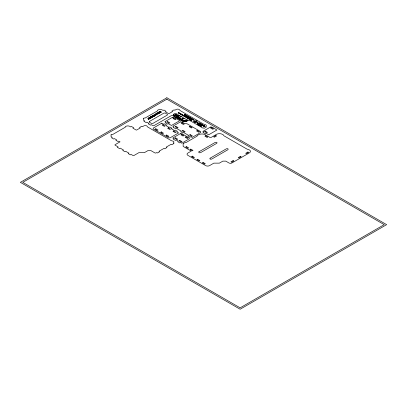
<?xml version="1.0" encoding="UTF-8"?>
<svg xmlns="http://www.w3.org/2000/svg" width="407" height="407" viewBox="0 0 407 407"><rect width="100%" height="100%" fill="white"/><g stroke="black" fill="none" stroke-linecap="round" stroke-linejoin="round"><path stroke-width="0.61" d="M198.682 124.567L198.611 124.939L199.15 124.491M181.196 114.504L181.812 114.352M182.143 115.049L182.753 114.896M184.671 114.932L185.282 114.779M190.451 119.846L191.061 119.699M192.369 119.378L192.979 119.226M178.642 113.019L179.217 113.171L179.263 112.887M182.819 115.446L183.715 115.4L182.931 115.817M187.556 118.178L188.151 118.015M179.253 113.38L179.869 113.232M188.278 117.013L188.889 116.865M179.36 113.07L179.263 113.573M180.647 113.751L180.067 114.026L180.52 113.762M181.293 114.148L180.728 114.408L181.181 114.143M187.454 116.102L186.874 116.377L187.327 116.112M189.245 118.742L188.68 118.997L189.133 118.732M191.895 120.243L191.315 120.518L191.768 120.253M160.251 111.874L159.681 112.22L159.198 111.94L160.216 111.63M190.837 118.422L190.4 118.208M185.099 116.356L184.753 116.565M186.752 115.751L186.421 115.949M188.365 116.661L188.019 116.87M187.642 117.821L187.291 118.03M189.881 119.114L189.535 119.322M190.69 118.071L191.122 118.254M178.597 112.937L179.268 113.049M198.392 124.094L197.69 124.003M186.889 117.445L186.442 117.704L186.996 117.282M192.038 118.864L191.611 119.109L192.14 118.671M200.727 125.717L200.707 126.084L201.424 126.002M204.711 126.129L204.146 126.007M186.472 117.211L186.03 117.47L186.899 117.297M191.641 118.615L191.198 118.875L192.068 118.702M184.269 116.28L184.905 116.392M185.938 115.664L186.574 115.776M187.535 116.585L188.171 116.702M186.808 117.745L187.449 117.862M189.046 119.037L189.687 119.154M178.195 112.8L178.866 112.413M188.843 117.369L189.586 117.023L188.945 117.394M189.738 119.465L190.481 119.119L189.84 119.49M204.339 126.379L204.004 126.455L204.421 126.414M182.178 114.906C182.214 116.01 183.501 114.291 182.275 114.932M201.358 125.956L201.348 125.595L200.656 125.677A0.539 0.31 0 0 0 200.539 126.114A0.539 0.31 0 0 0 201.358 126.078M190.532 119.678C190.267 120.793 192.007 119.18 190.583 119.729M148.855 119.246L148.199 119.317L149.221 119.073L147.761 118.356L148.906 119.032M181.771 114.621L181.359 114.754L181.97 114.535L181.588 114.255L181.207 114.616M182.707 115.171L182.265 115.293M185.236 115.054C185.653 115.161 184.432 114.006 184.793 115.171M186.019 115.135L185.19 115.405M191.025 119.963L190.466 119.963M192.933 119.5L192.684 119.582M160.093 112.174L159.849 112.317L160.307 112.805L158.842 111.961C159.056 111.243 161.086 111.284 160.399 111.981A1.079 0.621 0 0 1 160.943 111.976L161.599 112.057L160.602 112.108A0.743 0.427 0 0 0 160.348 112.098M184.885 114.403L184.173 114.815M183.465 115.456L182.707 115.507L183.445 115.227M184.976 116.351L184.625 116.555M186.645 115.736L186.085 115.863M188.243 116.656L187.892 116.86M187.52 117.816L186.93 117.928M188.207 118.193C186.472 119.302 189.586 117.013 187.49 118.32M186.528 121.001L187.836 120.248L184.452 120.716L185.724 121.215L186.462 121.032M189.759 119.114L189.367 119.317M193.656 119.47L192.872 119.841L193.976 119.419M194.007 121.968L194.887 121.459M195.268 121.24L196.143 120.731M194.831 121.932L195.711 121.423M196.088 121.205L196.968 120.696M194.292 122.639L195.172 122.131M195.548 121.912L196.428 121.403M195.111 122.604L195.991 122.095M196.372 121.876L197.253 121.372M199.806 123.977L200.539 123.555L201.058 123.784L200.529 123.479L199.674 123.972L200.208 124.277M200.493 124.374C202.386 123.418 201.058 125.153 200.361 124.369L201.455 124.013A0.544 0.315 0 0 1 201.607 124.155M202.35 125.448L203.073 124.949L202.218 125.442L203.551 125.936L203.882 125.519L203.246 125.687L203.592 125.885C202.966 126.475 205.332 124.634 202.772 125.692M179.334 113.222L180.011 113.273M183.827 115.812L184.503 115.868M184.814 114.367L185.205 114.357M190.644 118.01L191.137 118.116M182.891 115.766L182.85 115.578M179.573 113.584L179.278 113.512M188.594 117.211L188.187 116.992L189.031 116.906M188.843 118.539L188.273 118.763L189.046 118.544M186.106 115.664L186.523 115.812M184.437 116.28L184.854 116.422M187.698 116.585L187.993 116.6M186.976 117.745L187.393 117.893M189.214 119.037L189.631 119.185M192.715 119.638C193.768 118.737 191.748 119.505 192.496 119.617M178.963 113.288L178.632 113.212M181.018 113.899L180.316 114.169L181.09 113.955M191.605 120.014L190.903 120.284L191.616 120.055M182.458 115.573L182.865 115.827L182.585 115.771M187.2 118.31L187.622 118.564L187.312 118.498M186.782 115.593L186.33 115.532M189.891 118.971L189.443 118.91M186.447 115.507L186.716 115.542M184.778 116.122L185.114 116.209M188.044 116.427L188.375 116.519M187.322 117.587L187.652 117.679M189.56 118.885L189.83 118.915M186.416 116.972L185.694 117.272M180.433 113.573C179.177 113.858 180.118 113.446 180.484 113.538M191.529 118.406L190.786 118.635L191.585 118.376M155.372 114.214L156.257 114.448L155.759 114.733L155.489 114.392A2.646 1.526 0 0 0 155.291 114.189M150.6 116.972L151.48 117.206L150.987 117.491L150.717 117.15A2.646 1.526 0 0 0 150.519 116.941M186.905 117.231L186.543 117.018M192.073 118.635L191.728 118.432M184.361 115.827L183.801 115.827L183.755 116.168M188.304 116.453L187.927 116.453M203.902 126.414L203.602 126.241L204.456 125.748L204.853 126.028M197.924 124.14L198.555 123.998L198.123 123.667L197.268 124.16L198.428 123.926M204.467 125.824L204.726 125.987M200.219 123.743L200.615 123.972L200.158 123.779M204.085 126.043L204.365 126.211M185.999 116.717L185.434 117.124M200.386 125.046C201.18 125.453 199.903 125.9 199.654 125.468M198.433 124.425L199.013 124.623L199.232 124.323M184.661 116.148L185.037 116.148M187.205 117.613L187.576 117.613M199.155 124.262L198.006 124.588L199.201 124.293M190.858 118.335L190.842 118.305A1.007 0.58 0 0 0 190.756 118.213A0.748 0.432 0 0 1 190.685 118.127M201.658 125.855A0.534 0.31 0 0 1 201.46 126.033M200.702 125.605A0.534 0.31 0 0 1 201.633 125.671M200.773 125.361A0.544 0.315 0 0 1 200.595 125.544L200.514 125.59A0.549 0.315 0 0 1 199.735 125.61L199.522 125.463L200.615 125.107A0.544 0.315 0 0 1 200.768 125.254M201.607 124.262A0.544 0.315 0 0 1 201.429 124.45L201.353 124.491A0.549 0.315 0 0 1 200.575 124.517M148.82 118.055A0.799 0.458 0 0 1 149.893 117.709A0.799 0.458 0 0 1 150.28 118.381A0.799 0.458 0 0 1 149.069 118.478M149.181 118.406A1.033 0.595 0 0 1 148.804 118.066M158.048 113.294A0.799 0.458 0 0 0 159.259 113.197A0.799 0.458 0 0 0 158.872 112.525A0.799 0.458 0 0 0 157.799 112.871A1.033 0.595 0 0 0 158.16 113.222M152.137 115.832L152.137 116.667L151.216 116.361L152.681 117.206L152.376 116.529L153.892 116.509L152.381 116.377L152.401 115.68L152.137 115.832M111.075 134.859L111.07 136.65L112.291 137.352L111.559 137.775L113.757 139.046L114.489 138.624L116.636 139.86L115.903 140.283L118.101 141.555L118.834 141.127L120.034 141.824L115.15 144.643A0.692 0.397 0 0 0 115.15 145.207L118.055 146.886L117.323 147.309L119.521 148.575L120.253 148.153L123.469 150.01L122.736 150.432L124.934 151.704L125.666 151.282L128.917 153.159L128.185 153.581L130.382 154.848L131.115 154.426L132.977 155.499A0.692 0.397 0 0 0 133.954 155.499L138.838 152.681L144.358 152.681L147.965 150.6L150.895 150.6L154.802 152.854A1.038 0.6 0 0 0 156.268 152.854L156.781 152.559L157.514 152.981L159.712 151.709L158.979 151.287L164.036 148.367L164.769 148.789L166.967 147.522L166.234 147.1L171.062 144.312L171.795 144.734L173.993 143.468L173.26 143.04A2.244 1.297 0 0 0 173.26 141.209L171.439 140.72L147.71 127.025L146.866 125.972A2.244 1.297 0 0 0 143.691 125.972L142.43 126.699L141.697 126.277L139.499 127.544L140.232 127.971L136.772 129.965A0.519 0.3 0 0 1 136.04 129.965L132.957 128.185L133.689 127.762L131.492 126.496L130.759 126.918L129.874 126.404A2.935 1.694 0 0 0 125.722 126.404L125.188 126.714L125.392 127.157L112.581 134.559L111.808 134.437L111.075 134.859M143.473 118.412L143.468 120.197L144.689 120.904L143.956 121.327L146.154 122.593L146.886 122.171L149.033 123.407L148.301 123.835L150.498 125.102L151.231 124.679L152.452 125.381A1.384 0.799 0 0 0 154.406 125.381L170.843 115.893A1.725 0.997 0 0 1 173.285 115.893L182.784 121.372L186.055 121.698L188.202 120.462A1.038 0.6 0 0 1 189.667 120.462L202.971 128.144L203.459 127.859L204.192 128.281L206.39 127.015L205.657 126.592A2.244 1.297 0 0 0 205.657 124.761L203.836 124.272L180.113 110.572L179.263 109.519A2.244 1.297 0 0 0 176.089 109.519L174.827 110.251L174.094 109.829L171.896 111.096L172.629 111.518L169.17 113.517A0.519 0.3 0 0 1 168.437 113.517L165.354 111.737L166.087 111.315L163.889 110.043L163.156 110.465L162.271 109.956A2.935 1.694 0 0 0 158.12 109.956L157.585 110.261L157.794 110.709L144.978 118.106L144.205 117.989L143.473 118.412M183.165 143.625L183.16 146.408L191.27 151.089L187.851 153.063A2.763 1.597 0 0 0 187.851 155.316L205.677 165.608A2.763 1.597 0 0 0 209.585 165.608L213.858 163.141L219.383 163.136L222.858 161.131L225.788 161.131L228.963 162.963A2.071 1.196 0 0 0 231.893 162.963L249.374 152.869A3.627 2.096 0 0 0 249.374 149.908L246.84 149.008L223.733 135.668L223.377 134.895L222.497 134.386A4.319 2.493 0 0 0 216.6 134.274L211.258 137.357A1.038 0.6 0 0 1 209.793 137.357L204.874 134.513A5.006 2.89 0 0 0 198.418 134.824L197.039 135.617L197.247 136.065L186.121 142.486L185.353 142.364L183.165 143.625M182.906 120.289L182.901 121.164L180.184 119.714L181.792 119.276L182.906 120.289M179.518 117.857C184.157 121.947 182.819 113.594 179.518 117.857M182.214 119.256L183.425 120.33L187.749 120.06L184.569 118.544L182.224 119.22M183.008 118.183L183.379 118.493L184.178 118.295L183.186 117.659L183.013 118.157M149.45 121.444L149.252 122.125L151.694 123.535L152.869 123.418L167.323 115.074L167.521 114.398L165.079 112.988L163.904 113.1L149.45 121.444M198.962 151.791L198.764 152.467L199.344 152.803L200.519 152.686L216.85 143.264L217.048 142.582L216.468 142.247L215.288 142.364L198.962 151.791M210.083 158.211L209.885 158.888L210.465 159.223L211.64 159.112L227.971 149.684L228.169 149.003L227.589 148.667L226.409 148.784L210.083 158.211M173.875 114.123L173.641 114.85L176.19 115.878L177.07 115.451L174.639 113.818L173.875 114.123M173.524 114.988L173.194 115.664L176.572 117.603L177.177 117.109L174.679 115.262L173.524 114.988M199.45 122.975L199.018 123.596L200.147 123.372C198.168 124.522 201.847 122.634 199.145 123.55C200.509 121.993 197.502 124.171 199.45 122.975M178.363 116.209L177.249 116.799L176.272 116.071L177.269 115.583L178.363 116.209M199.929 124.71L199.394 125.392L198.682 124.98L199.929 124.71M202.625 124.69L202.091 125.366L201.373 124.954L202.625 124.69M189.901 117.389C188.527 118.564 191.702 117.201 189.631 117.857L189.901 117.389M199.806 124.74L199.511 125.107L199.165 124.913L199.806 124.74M202.498 124.72L202.208 125.086L201.862 124.888L202.498 124.72M177.462 117.272L176.979 117.796L178.159 118.02L180.021 119.51L181.497 119.154L177.462 117.272M179.497 115.552L178.322 116.748L179.65 117.16L181.217 116.494L179.497 115.552M179.202 115.496L178.505 116.137L174.888 113.706L176.826 113.792L179.202 115.496M187.164 115.812L186.462 116.137L187.164 115.812M166.87 97.761L20.35 182.351L240.13 309.239L386.65 224.649L166.87 97.761M166.87 99.171L22.792 182.351L240.13 307.829L384.208 224.649L166.87 99.171M150.473 116.794L151.165 118.081L151.089 117.613L152.533 117.292L150.473 116.794M152.818 115.44L154.278 116.285L152.818 115.44M153.353 115.125L154.619 116.087L153.658 115.318L155.774 115.42L154.309 114.576L155.276 115.349L153.353 115.125M155.245 114.036L155.937 115.329L155.861 114.86L157.311 114.535L155.245 114.036M157.051 112.993L155.891 113.665L156.547 113.487L158.028 114.118L156.741 113.375L157.051 112.993M161.772 123.184L153.225 128.119L153.225 128.963L168.59 137.836L170.055 137.836L178.602 132.901L176.694 131.797L177.427 131.375L175.229 130.108L174.496 130.53L171.281 128.673L172.013 128.251L169.816 126.984L169.083 127.406L165.832 125.529L166.565 125.102L164.367 123.835L163.634 124.257L161.772 123.184M172.466 117.318L164.896 121.688L166.158 122.415L165.425 122.838L167.623 124.11L168.356 123.682L171.449 125.468L179.752 120.675L174.664 117.74L172.466 117.318M167.623 121.571L166.89 121.993L169.088 123.26L169.821 122.838L167.623 121.571M173.728 118.045L172.995 118.468L175.193 119.734L175.926 119.312L173.728 118.045M155.82 128.77L155.087 129.192L157.285 130.464L158.018 130.037L155.82 128.77M162.902 124.679L162.169 125.102L164.367 126.374L165.1 125.951L162.902 124.679M182.56 114.423L181.659 114.947L182.56 114.423M183.903 115.507L183.267 115.873L183.903 115.507M185.704 116.239L184.803 116.758L185.704 116.239M161.269 131.914L160.536 132.341L162.734 133.608L163.466 133.186L161.269 131.914M168.35 127.829L167.618 128.251L169.816 129.518L170.548 129.095L168.35 127.829M180.398 121.897L172.827 126.267L173.926 126.903L173.194 127.325L175.392 128.592L176.124 128.169L181.385 131.207L180.652 131.629L182.85 132.901L183.582 132.478L188.695 135.429L187.963 135.852L190.161 137.123L190.893 136.696L192.14 137.418L200.687 132.484L200.687 131.639L187.113 123.799L184.671 123.519L182.595 122.319L180.398 121.897M189.708 117.282L189.072 117.648L189.708 117.282M188.645 118.244L188.009 118.61L188.645 118.244M190.557 117.771L189.921 118.137L190.557 117.771M175.88 126.338L175.147 126.76L177.345 128.027L178.078 127.605L175.88 126.338M181.985 122.812L181.252 123.235L183.45 124.506L184.183 124.084L181.985 122.812M190.603 119.378L189.967 119.744L190.603 119.378M166.682 135.043L165.949 135.465L168.147 136.732L168.88 136.309L166.682 135.043M173.764 130.952L173.031 131.375L175.229 132.646L175.961 132.224L173.764 130.952M189.932 126.272L189.199 126.694L191.397 127.966L192.129 127.544L189.932 126.272M182.906 130.393L182.173 130.815L184.371 132.087L185.104 131.665L182.906 130.393M197.359 122.181L196.418 122.726L197.359 123.27L198.306 122.726L197.359 122.181M180.357 133.638L172.787 138.009L174.008 138.716L173.275 139.138L175.473 140.405L176.206 139.983L178.352 141.224L177.62 141.646L179.818 142.913L180.55 142.491L181.751 143.188L189.321 138.818L189.321 137.968L181.822 133.638L180.357 133.638M175.473 137.871L174.74 138.294L176.938 139.56L177.671 139.138L175.473 137.871M181.578 134.346L180.845 134.768L183.043 136.035L183.776 135.612L181.578 134.346M202.014 124.339L201.16 124.832L202.014 124.339M179.818 140.374L179.085 140.802L181.283 142.068L182.015 141.646L179.818 140.374M185.923 136.854L185.19 137.276L187.388 138.543L188.12 138.121L185.923 136.854M190.161 134.585L189.428 135.007L191.626 136.274L192.358 135.852L190.161 134.585M197.242 130.494L196.51 130.917L198.708 132.189L199.44 131.766L197.242 130.494M210.439 127.065L202.869 131.441L203.754 131.949L203.022 132.372L205.22 133.644L205.952 133.221L208.669 134.788L216.972 129.996L211.905 127.065L210.439 127.065M205.22 131.105L204.487 131.527L206.685 132.794L207.417 132.372L205.22 131.105M211.325 127.579L210.592 128.001L212.79 129.273L213.522 128.846L211.325 127.579M186.452 146.617L185.719 147.039L187.917 148.306L188.65 147.883L186.452 146.617M205.652 135.755L204.919 136.177L207.117 137.449L207.85 137.027L205.652 135.755M190.797 149.125L190.064 149.547L192.262 150.814L192.994 150.392L190.797 149.125M215.858 135.541L213.66 136.808L214.392 137.23L216.59 135.963L215.858 135.541M192.216 156.146L191.483 156.568L193.681 157.84L194.414 157.417L192.216 156.146M197.634 159.274L196.902 159.697L199.099 160.963L199.832 160.541L197.634 159.274M203.083 162.418L202.35 162.841L204.548 164.113L205.281 163.69L203.083 162.418M233.14 160.551L230.942 161.818L231.675 162.24L233.872 160.974L233.14 160.551M240.451 156.329L238.253 157.601L238.985 158.023L241.183 156.751L240.451 156.329M247.909 152.025L245.711 153.291L246.444 153.714L248.641 152.447L247.909 152.025M178.124 117.048L177.747 117.165L179.172 117.771L179.09 117.328L178.124 117.048M178.088 118.106L177.335 118.045L179.385 119.175L178.088 118.106M185.719 121.525L183.476 121.271L183.135 120.426L185.719 121.525M149.104 118.646A1.058 0.611 0 0 0 150.702 118.127A1.058 0.611 0 0 0 149.125 117.587A1.058 0.611 0 0 0 149.104 118.646M158.084 113.461A1.058 0.611 0 0 0 159.681 112.943A1.058 0.611 0 0 0 158.099 112.403A1.058 0.611 0 0 0 158.084 113.461M193.763 121.352A0.88 0.509 0 0 0 195.136 120.965A0.88 0.509 0 0 0 193.869 120.477A0.88 0.509 0 0 0 193.763 121.352"/></g></svg>
